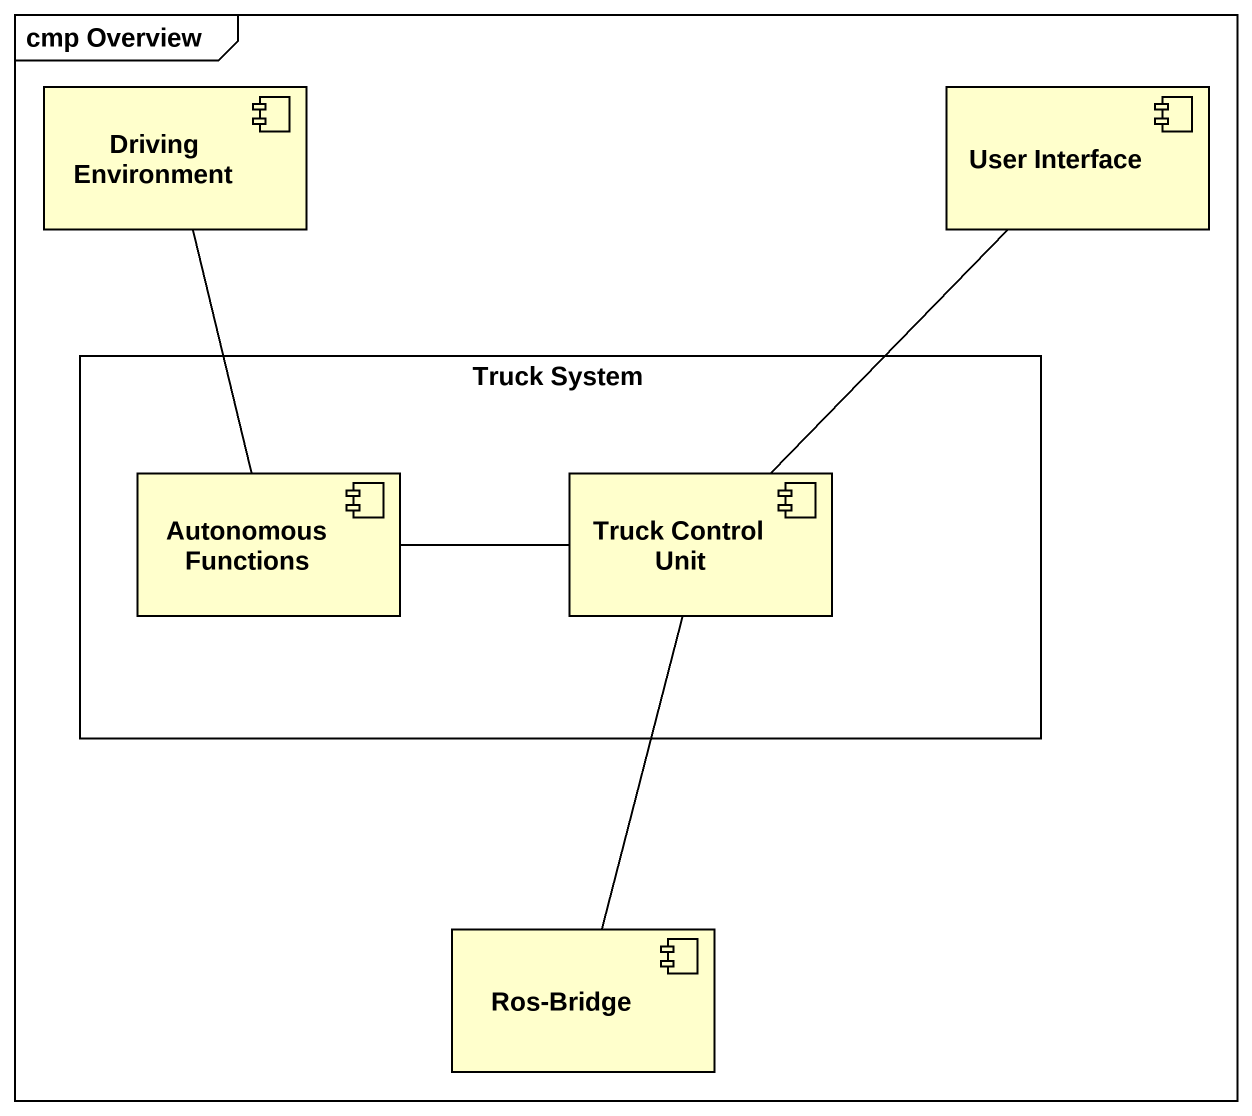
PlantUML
@startuml
mainframe cmp Overview
component "Driving Environment" as Driving_Environment
component "User Interface" as User_Interface
rectangle "Truck System" as Truck_System {
  component "Autonomous Functions" as Autonomous_Functions
  component "Truck Control Unit" as Truck_Control_Unit
}
component "Ros-Bridge" as Ros_Bridge
Driving_Environment -- Autonomous_Functions
User_Interface -- Truck_Control_Unit
Autonomous_Functions -right- Truck_Control_Unit
Truck_Control_Unit -- Ros_Bridge
@enduml
